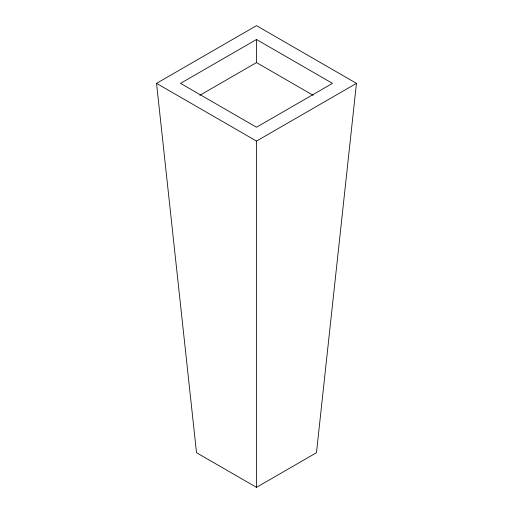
<?xml version="1.0" encoding="UTF-8"?>
<svg xmlns="http://www.w3.org/2000/svg" width="513" height="513" viewBox="0 0 513 513"><rect width="100%" height="100%" fill="white"/><g stroke="black" fill="none" stroke-linecap="round" stroke-linejoin="round"><path stroke-width="0.77" d="M356.458 83.362L316.476 452.722L256.5 487.35L196.524 452.722L156.542 83.362L256.5 25.65L356.458 83.362L256.5 141.075L156.542 83.362M256.5 39.501L180.531 83.362L256.5 127.224L332.469 83.362L256.5 39.501L256.5 62.586L199.865 95.283M256.5 62.586L313.135 95.283M256.5 141.075L256.5 487.35"/></g></svg>
